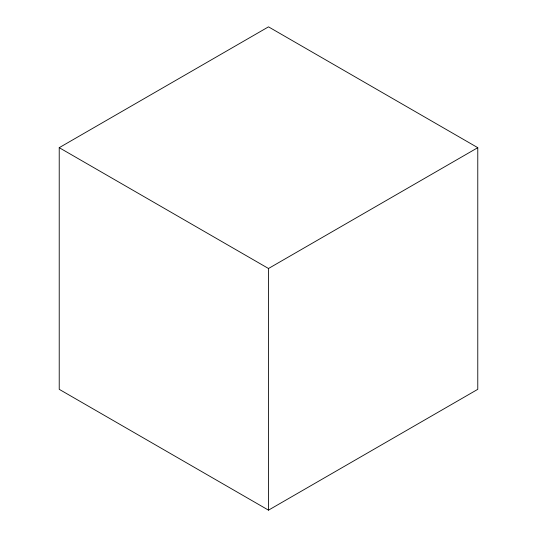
<?xml version="1.0" encoding="UTF-8"?>
<svg xmlns="http://www.w3.org/2000/svg" width="537" height="537" viewBox="0 0 537 537"><rect width="100%" height="100%" fill="white"/><g stroke="black" fill="none" stroke-linecap="round" stroke-linejoin="round"><path stroke-width="0.81" d="M59.224 147.675L268.5 26.85L477.776 147.675L477.776 389.325L268.5 510.15L59.224 389.325L59.224 147.675L268.5 268.5L477.776 147.675M268.5 268.5L268.5 510.15"/></g></svg>
